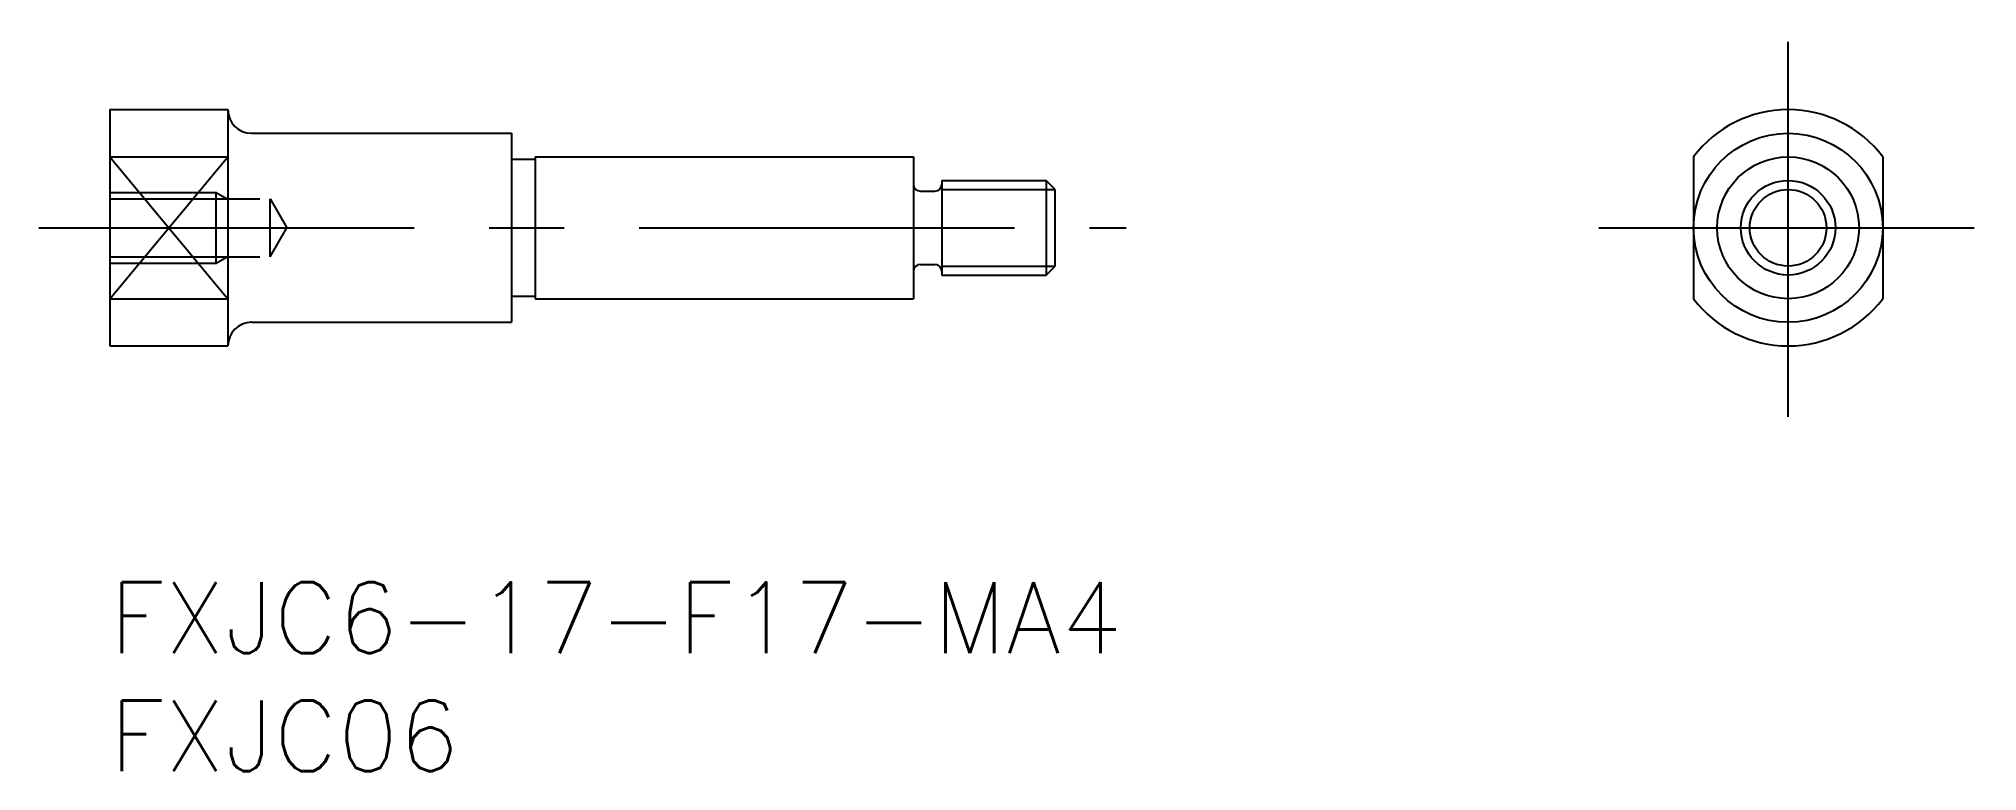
# Model space of a CAD drawing. Extents: x -3 to 79, y -8 to 23.
import ezdxf

# ---------------------------------------------------------------- set-up
doc = ezdxf.new("R2010")
doc.units = 0
doc.header["$LTSCALE"] = 0.5
doc.linetypes.add('CENTER', pattern=[50.8, 31.75, -6.35, 6.35, -6.35])
doc.linetypes.add('DASHED', pattern=[19.05, 12.7, -6.35])
for name, color, linetype in [('MSM_CENTER', 1, 'CENTER'), ('MSM_CONTINUOUS', 7, 'CONTINUOUS'), ('MSM_DASHED', 4, 'DASHED'), ('MSM_NARROW', 5, 'CONTINUOUS'), ('MSM_PART_NUMBER', 7, 'CONTINUOUS')]:
    doc.layers.add(name, color=color, linetype=linetype)
doc.styles.get("Standard").update_dxf_attribs({"font": 'txt.shx', "height": 2, "bigfont": 'bigfont.shx'})

# ---------------------------------------------------------------- blocks, each defined once
blk = doc.blocks.new('*U13')
at = {"layer": 'MSM_PART_NUMBER'}
blk.add_text('FXJC6-17-F17-MA4', height=3, dxfattribs=at).set_placement((0, -3))
blk = doc.blocks.new('*U14')
at = {"layer": 'MSM_PART_NUMBER'}
blk.add_text('FXJC06', height=3, dxfattribs=at).set_placement((0, -8))

msp = doc.modelspace()

# ---------------------------------------------------------------- linework, layer by layer
at = {"layer": 'MSM_CENTER'}
for p, q in [((71, 7), (71, 23)), ((-3, 15), (43, 15)), ((63, 15), (79, 15))]:
    msp.add_line(p, q, dxfattribs=at)
at = {"layer": 'MSM_CONTINUOUS'}
for p, q in [((0, 20), (5, 20)), ((0, 20), (0, 10)), ((5, 20), (5, 10)), ((6, 19), (17, 19)), ((17, 19), (17, 11)), ((0, 18), (5, 18)), ((17, 17.9), (18, 17.9)), ((18, 18), (34, 18)), ((18, 18), (18, 12)), ((34, 18), (34, 12)), ((67, 18), (67, 12)), ((75, 18), (75, 12)), ((34.3, 16.55), (34.9, 16.55)), ((35.2, 17), (39.621, 17)), ((35.2, 17), (35.2, 13)), ((40, 16.621), (39.621, 17)), ((39.621, 17), (39.621, 13)), ((40, 13.379), (40, 16.621)), ((34.3, 13.45), (34.9, 13.45)), ((39.621, 13), (40, 13.379)), ((35.2, 13), (39.621, 13)), ((0, 12), (5, 12)), ((17, 12.1), (18, 12.1)), ((18, 12), (34, 12)), ((6, 11), (17, 11)), ((0, 10), (5, 10))]:
    msp.add_line(p, q, dxfattribs=at)
for radius in [4, 3, 2]:
    msp.add_circle((71, 15), radius, dxfattribs=at)
for centre, radius, start, end in [((6, 20), 1, 180, 270), ((71, 15), 5, 36.8699, 143.1301), ((34.3, 16.85), 0.3, 180, 270), ((34.9, 16.85), 0.3, 270, 0), ((34.3, 13.15), 0.3, 90, 180), ((34.9, 13.15), 0.3, 0, 90), ((71, 15), 5, 216.8699, 323.1301), ((6, 10), 1, 90, 180)]:
    msp.add_arc(centre, radius, start, end, dxfattribs=at)
at = {"layer": 'MSM_DASHED'}
for p, q in [((0, 16.5), (4.5, 16.5)), ((4.5, 16.5), (4.969, 16.229)), ((4.5, 13.5), (4.5, 16.5)), ((0, 16.229), (6.79, 16.229)), ((6.79, 13.77), (6.79, 16.229)), ((6.79, 16.229), (7.5, 15)), ((6.79, 13.77), (7.5, 15)), ((0, 13.77), (6.79, 13.77)), ((0, 13.5), (4.5, 13.5)), ((4.5, 13.5), (4.969, 13.77))]:
    msp.add_line(p, q, dxfattribs=at)
at = {"layer": 'MSM_NARROW'}
for p, q in [((0, 12), (5, 18)), ((0, 18), (5, 12)), ((35.2, 16.621), (40, 16.621)), ((35.2, 13.379), (40, 13.379))]:
    msp.add_line(p, q, dxfattribs=at)
msp.add_circle((71, 15), 1.621, dxfattribs=at)

# ---------------------------------------------------------------- block references
at = {"layer": 'MSM_CONTINUOUS'}
for name in ['*U13', '*U14']:
    msp.add_blockref(name, (0, 0), dxfattribs=at)

doc.saveas('drawing.dxf')
